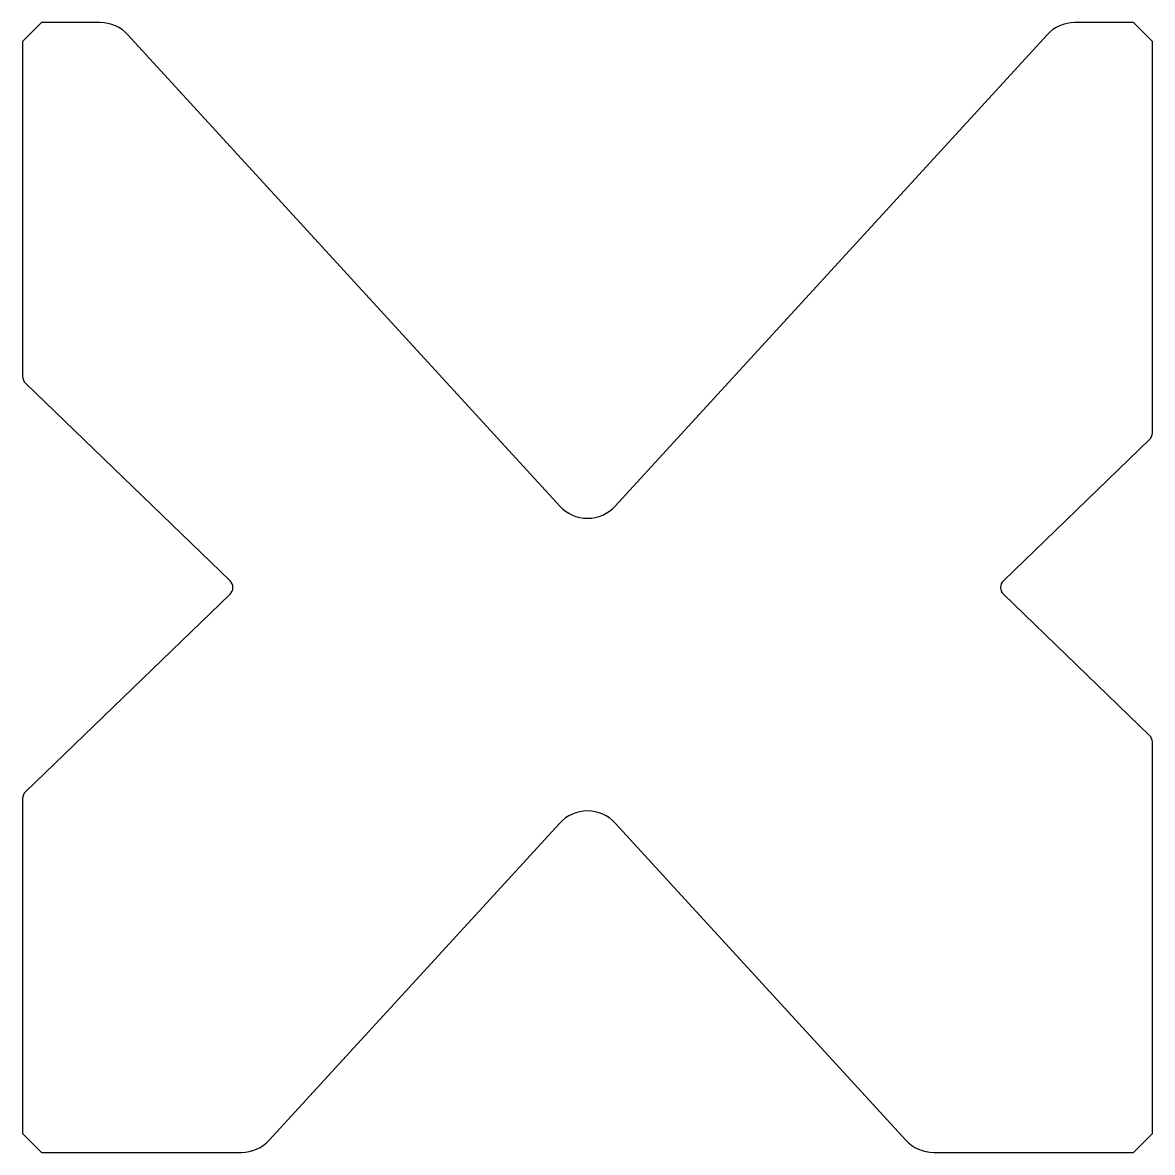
# Model space of a CAD drawing. Extents: x 48.1 to 108.1, y 60.5 to 120.5.
import ezdxf

# ---------------------------------------------------------------- set-up
doc = ezdxf.new("R2010")
doc.units = 0
doc.layers.add('PREDEFINITO', color=7, linetype='CONTINUOUS')

msp = doc.modelspace()

# ---------------------------------------------------------------- linework, layer by layer
at = {"layer": 'PREDEFINITO', "color": 7, "linetype": 'CONTINUOUS'}
for p, q in [((49.077, 120.516), (48.077, 119.516)), ((52.197, 120.516), (49.077, 120.516)), ((107.077, 120.516), (103.957, 120.516)), ((108.077, 119.516), (107.077, 120.516)), ((48.077, 119.516), (48.077, 101.728)), ((76.602, 94.842), (53.671, 119.867)), ((102.482, 119.867), (79.551, 94.842)), ((108.077, 98.728), (108.077, 119.516)), ((48.229, 101.369), (59.095, 90.876)), ((100.165, 90.876), (107.924, 98.369)), ((59.095, 90.156), (48.229, 79.663)), ((107.924, 82.663), (100.165, 90.156)), ((108.077, 61.516), (108.077, 82.304)), ((48.077, 79.304), (48.077, 61.516)), ((61.171, 61.165), (76.602, 78.005)), ((79.551, 78.005), (94.982, 61.165)), ((48.077, 61.516), (49.077, 60.516)), ((107.077, 60.516), (108.077, 61.516)), ((49.077, 60.516), (59.697, 60.516)), ((96.457, 60.516), (107.077, 60.516))]:
    msp.add_line(p, q, dxfattribs=at)
for centre, radius, start, end in [((52.197, 118.516), 2, 42.5, 90), ((103.957, 118.516), 2, 90, 137.5), ((48.577, 101.728), 0.5, 180, 226), ((107.577, 98.728), 0.5, 314, 0), ((78.077, 96.194), 2, 222.5, 317.5), ((58.748, 90.516), 0.5, 314, 46), ((100.512, 90.516), 0.5, 134, 226), ((107.577, 82.304), 0.5, 0, 46), ((48.577, 79.304), 0.5, 134, 180), ((78.077, 76.653), 2, 42.5, 137.5), ((59.697, 62.516), 2, 270, 317.5), ((96.457, 62.516), 2, 222.5, 270)]:
    msp.add_arc(centre, radius, start, end, dxfattribs=at)

doc.saveas('drawing.dxf')
